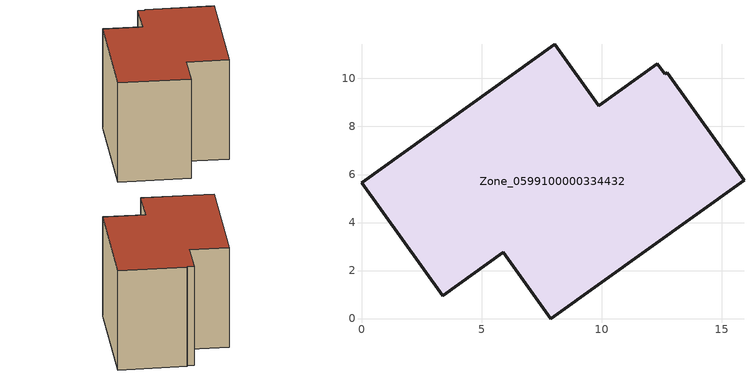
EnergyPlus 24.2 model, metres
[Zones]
Zone_0599100000334432
 floor ground (C_G): 5.91,2.76 3.38,0.95 0,5.65 8.04,11.42 9.87,8.86 12.32,10.62 12.63,10.19 12.73,10.24 15.93,5.77 7.88,0 z0
 wall outside (C_F): 8.04,11.42 0,5.65 3.38,0.95 5.91,2.76 7.88,0 15.93,5.77 12.73,10.24 12.63,10.19 12.32,10.62 9.87,8.86 8.04,11.42 z0:8.6
 roof outside (C_R): 12.32,10.62 9.87,8.86 8.04,11.42 0,5.65 3.38,0.95 5.91,2.76 7.88,0 15.93,5.77 12.73,10.24 12.63,10.19 z8.6
[BUILDING]
Pand.0599100000334432: North Axis=0; Terrain=City; Loads Convergence Tolerance Value=0.04; Temperature Convergence Tolerance Value=0.4; Solar Distribution=FullExterior; Maximum Number of Warmup Days=25; Minimum Number of Warmup Days=1
[Site:Location]
Rotterdam.The.Hague.AP_ZH_NLD Design_Conditions: Latitude=51.96; Longitude=4.45; Time Zone=1; Elevation=-4.5
[SITE:GROUNDTEMPERATURE:BUILDINGSURFACE]
18, 18, 18, 18, 18, 18, 18, 18, 18, 18, 18, 18
[MATERIAL] Thermal Absorptance=0.9; Solar Absorptance=0.7; Visible Absorptance=0.7
Name | Roughness | Thickness | Conductivity | Density | Specific Heat
G.D.1975-1991 | MediumSmooth | 0.15 | 0.288461 | 540 | 1210
F.D.1975-1991 | Rough | 0.3 | 0.230769 | 1920 | 840
R.D.1975-1991 | MediumRough | 0.2 | 0.153846 | 1500 | 1000
[CONSTRUCTION]
C_G: G.D.1975-1991
C_F: F.D.1975-1991
C_R: R.D.1975-1991
[ZONE]
Zone_0599100000334432: Type=1; Multiplier=1; Ceiling Height=Autocalculate; Volume=Autocalculate; Floor Area=autocalculate; Part of Total Floor Area=Yes
[ZONEINFILTRATION:DESIGNFLOWRATE]
Infil_Zone_0599100000334432: Zone or ZoneList or Space or SpaceList=Zone_0599100000334432; Schedule=AlwaysOn; Design Flow Rate Calculation Method=Flow/Area; Flow Rate per Floor Area=0.0042; Constant Term Coefficient=1; Temperature Term Coefficient=0; Velocity Term Coefficient=0; Velocity Squared Term Coefficient=0
[HVACTEMPLATE:ZONE:IDEALLOADSAIRSYSTEM]
Zone_0599100000334432: Maximum Heating Supply Air Temperature=50; Minimum Cooling Supply Air Temperature=13; Maximum Heating Supply Air Humidity Ratio=0.0156; Minimum Cooling Supply Air Humidity Ratio=0.0077; Heating Limit=NoLimit; Cooling Limit=NoLimit; Dehumidification Control Type=ConstantSensibleHeatRatio; Cooling Sensible Heat Ratio=0.7; Dehumidification Setpoint=60; Humidification Control Type=None; Humidification Setpoint=30; Outdoor Air Method=None; Outdoor Air Flow Rate per Person=0.00944; Outdoor Air Flow Rate per Zone Floor Area=0; Outdoor Air Flow Rate per Zone=0; Demand Controlled Ventilation Type=None; Outdoor Air Economizer Type=NoEconomizer; Heat Recovery Type=None; Sensible Heat Recovery Effectiveness=0.7; Latent Heat Recovery Effectiveness=0.65
[ZONECONTROL:THERMOSTAT]
ThermostatControl_Zone_0599100000334432: Zone or ZoneList=Zone_0599100000334432; Control Type Schedule=DualSetpointControlType; Control 1=Thermostat_Zone_0599100000334432; Temperature Difference Between Cutout And Setpoint=0
[THERMOSTATSETPOINT:DUALSETPOINT]
Thermostat_Zone_0599100000334432: Heating Setpoint Temperature Schedule=HeatingSetpoint_Zone_0599100000334432; Cooling Setpoint Temperature Schedule=CoolingSetpoint_Zone_0599100000334432
[SCHEDULE:COMPACT]
HeatingSetpoint_Zone_0599100000334432: Through: 12/31, For: AllDays, Until: 24:00, 21
CoolingSetpoint_Zone_0599100000334432: Through: 12/31, For: AllDays, Until: 24:00, 24
DualSetpointControlType: Through: 12/31, For: AllDays, Until: 24:00, 4
AlwaysOn: Through: 12/31, For: AllDays, Until: 24:00, 1
